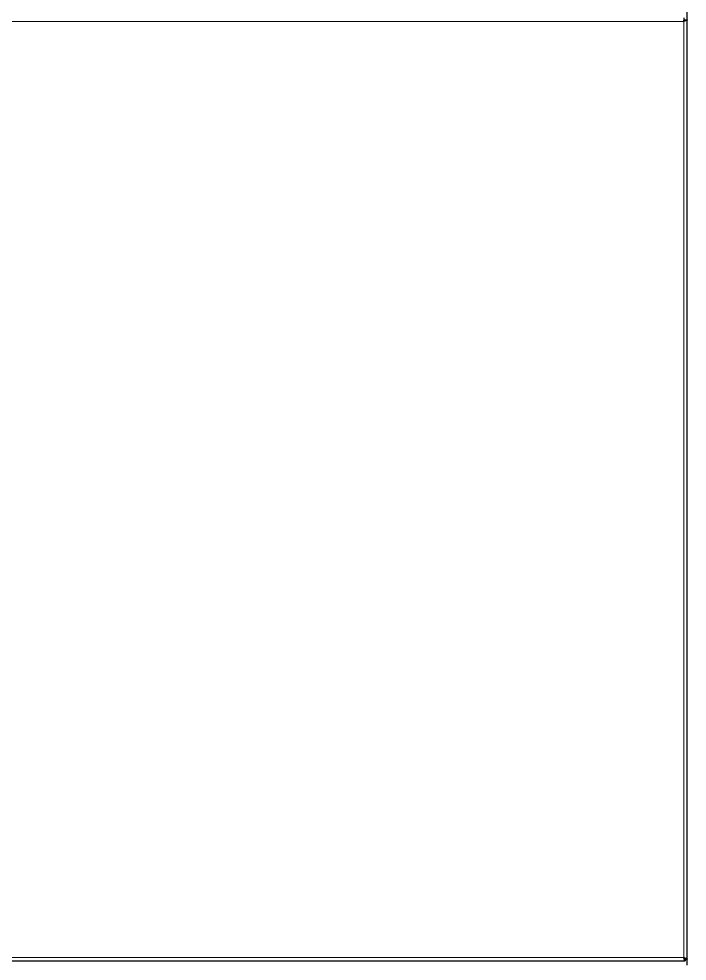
# Model space of a CAD drawing. Header units: millimetres. Extents: x -218071 to -203542, y 15363 to 51382.
# Drawn here: x -218012.3 to -217954.9, y 50829.3 to 50910.3 of the extents above; entities that cross this region are included whole.
import ezdxf

# ---------------------------------------------------------------- set-up
doc = ezdxf.new("R2010")
doc.units = ezdxf.units.MM
doc.header["$LTSCALE"] = 4
doc.layers.add('TPF-EQUIPEMENT', color=7, linetype='Continuous')

msp = doc.modelspace()

# ---------------------------------------------------------------- linework, layer by layer
at = {"layer": 'TPF-EQUIPEMENT', "color": 7, "linetype": 'Continuous', "lineweight": 25}
for p, q in [((-217954.875, 50910.223), (-217954.875, 50911.092)), ((-217955.134, 50910.208), (-217955.134, 50910.387)), ((-217955.134, 50910.223), (-217955.019, 50910.223)), ((-217955.134, 50910.147), (-217955.134, 50910.208)), ((-217955.019, 50910.223), (-217954.869, 50910.223)), ((-217954.869, 50829.456), (-217954.869, 50910.223)), ((-217955.034, 50829.491), (-217955.034, 50829.442)), ((-218056.661, 50829.292), (-217955.034, 50829.292)), ((-217955.034, 50829.442), (-217955.034, 50829.292)), ((-217955.019, 50829.456), (-217954.869, 50829.456)), ((-217954.875, 50828.928), (-217954.875, 50829.456))]:
    msp.add_line(p, q, dxfattribs=at)
at = {"layer": 'TPF-EQUIPEMENT', "color": 8, "linetype": 'Continuous', "lineweight": 18}
for p, q in [((-218049.469, 50910.087), (-217955.169, 50910.087)), ((-217955.169, 50910.087), (-217955.169, 50829.592)), ((-217955.169, 50829.592), (-218056.512, 50829.592))]:
    msp.add_line(p, q, dxfattribs=at)
at = {"layer": 'TPF-EQUIPEMENT', "color": 7, "linetype": 'Continuous', "lineweight": 25}
for points in [[(-217954.869, 50910.223), (-217954.874, 50910.211), (-217954.883, 50910.189), (-217954.952, 50910.155), (-217955.052, 50910.121), (-217955.13, 50910.098), (-217955.169, 50910.087)], [(-217955.019, 50910.223), (-217955.022, 50910.211), (-217955.026, 50910.189), (-217955.061, 50910.155), (-217955.111, 50910.121), (-217955.15, 50910.098), (-217955.169, 50910.087)], [(-217955.034, 50829.292), (-217955.045, 50829.296), (-217955.068, 50829.305), (-217955.102, 50829.375), (-217955.136, 50829.474), (-217955.158, 50829.553), (-217955.169, 50829.592)], [(-217955.034, 50829.442), (-217955.045, 50829.444), (-217955.068, 50829.449), (-217955.102, 50829.483), (-217955.136, 50829.533), (-217955.158, 50829.572), (-217955.169, 50829.592)]]:
    msp.add_open_spline(points, degree=3, dxfattribs=at)
for points, knots in [([(-217955.169, 50910.087), (-217955.166, 50910.097), (-217955.16, 50910.119), (-217955.148, 50910.16), (-217955.139, 50910.189), (-217955.134, 50910.208)], [0, 0, 0, 0, 0.255192, 0.510385, 1, 1, 1, 1]), ([(-217955.169, 50910.087), (-217955.164, 50910.097), (-217955.155, 50910.112), (-217955.143, 50910.133), (-217955.137, 50910.142), (-217955.134, 50910.147)], [0, 0, 0, 0, 0.491657, 0.74477, 1, 1, 1, 1]), ([(-217955.169, 50829.592), (-217955.134, 50829.582), (-217955.064, 50829.561), (-217954.972, 50829.531), (-217954.904, 50829.501), (-217954.873, 50829.476), (-217954.87, 50829.461), (-217954.869, 50829.456)], [0, 0, 0, 0, 0.223464, 0.446959, 0.670455, 0.89395, 1, 1, 1, 1]), ([(-217955.169, 50829.592), (-217955.147, 50829.579), (-217955.105, 50829.555), (-217955.056, 50829.52), (-217955.025, 50829.487), (-217955.021, 50829.466), (-217955.019, 50829.456)], [0, 0, 0, 0, 0.2823079, 0.5306182, 0.7788488, 1, 1, 1, 1])]:
    msp.add_open_spline(points, degree=3, knots=knots, dxfattribs=at)

doc.saveas('drawing.dxf')
